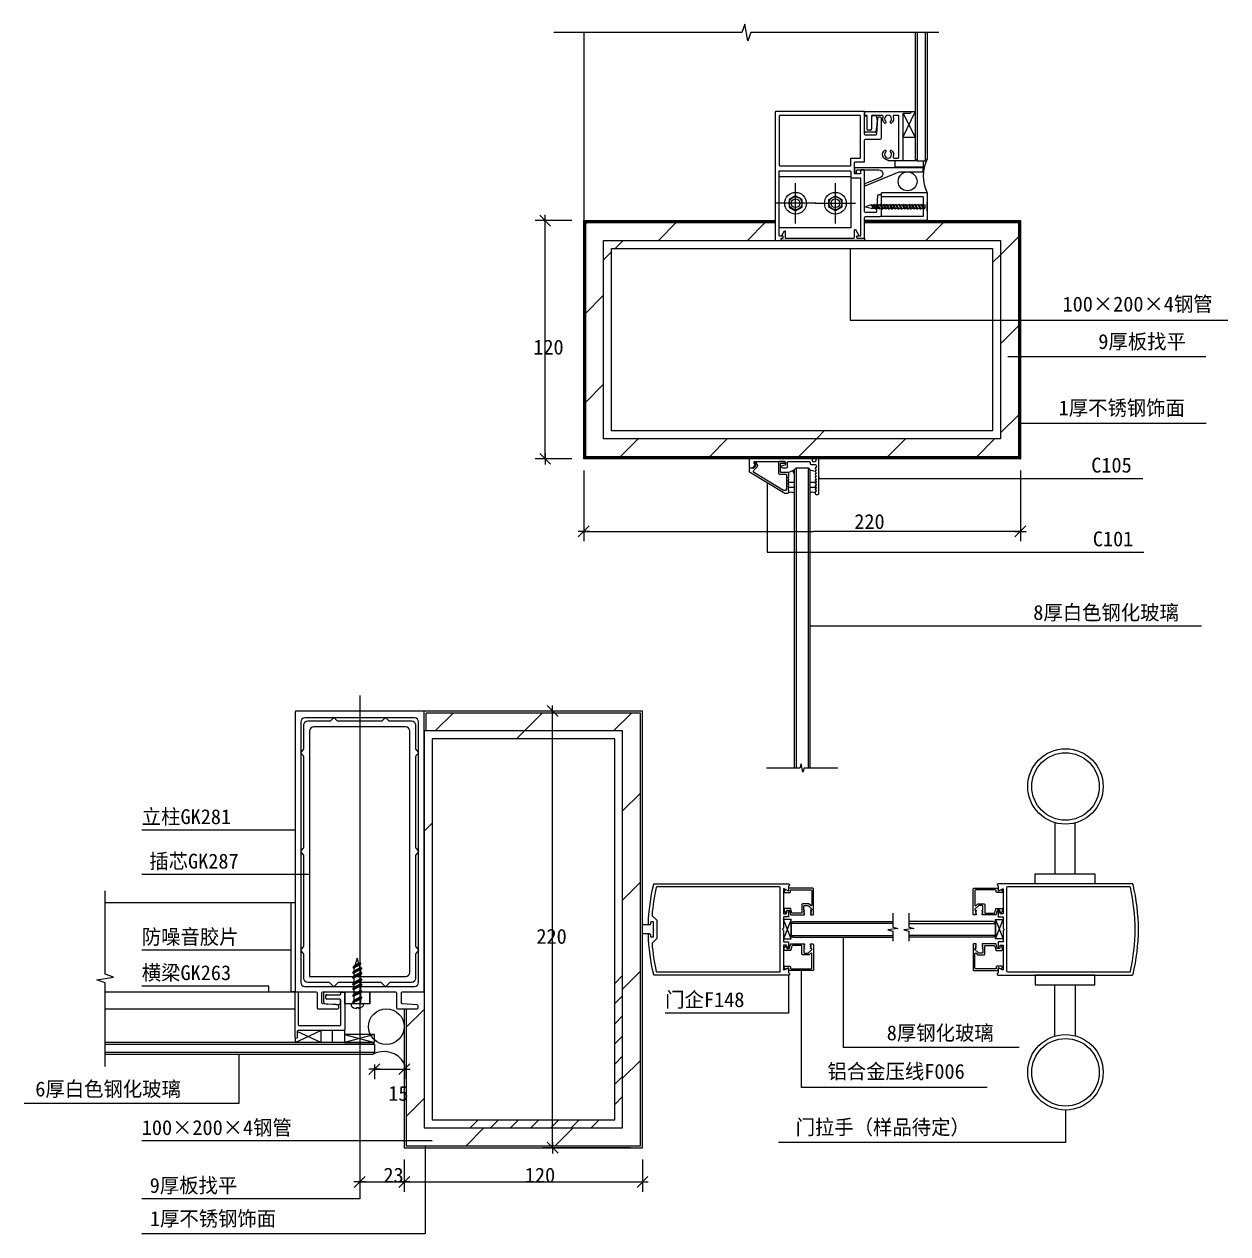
# Model space of a CAD drawing. Header units: metres. Extents: x 112748 to 113354, y 39162 to 40077.
# Drawn here: x 112748 to 113354, y 39468 to 40077 of the extents above; entities that cross this region are included whole.
import ezdxf

# ---------------------------------------------------------------- set-up
doc = ezdxf.new("R2010")
doc.units = ezdxf.units.M
for name, color, linetype in [('1', 1, 'Continuous'), ('5', 3, 'Continuous'), ('AXIS', 3, 'Continuous'), ('DOTE', 1, 'Continuous'), ('LAYER4', 6, 'Continuous'), ('PUB_DIM', 3, 'Continuous')]:
    doc.layers.add(name, color=color, linetype=linetype)
pattern_1 = [(45, (0, 0), (-22.45064, 22.45064), [])]

# ---------------------------------------------------------------- blocks, each defined once
blk = doc.blocks.new('SJJ')
at = {"layer": 'AXIS'}
for p, q in [((-8.2, 0.67), (-8.2, 5.54)), ((-7.7, 6.04), (-0.4, 6.04)), ((-7.2, 2.94), (-7.2, 4.14)), ((-6.7, 4.64), (-0.4, 4.64)), ((-0.4, 2.44), (-6.7, 2.44)), ((0.1, 5.54), (0.1, 5.14)), ((0.1, 0.3), (0.1, 1.94)), ((-2.05, -0.35), (-6.24, -0.07))]:
    blk.add_line(p, q, dxfattribs=at)
for centre, radius, start, end in [((-7.7, 5.54), 0.5, 90, 180), ((-7.7, 0.67), 0.5, 180, 254.02), ((-5.95, 6.79), 6.87, 254.02, 267.55), ((-6.7, 4.14), 0.5, 90, 180), ((-6.7, 2.94), 0.5, 180, 270), ((-0.4, 5.54), 0.5, 0, 90), ((-0.4, 5.14), 0.5, 270, 0), ((-0.4, 5.14), 0.5, 270, 0), ((-0.4, 1.94), 0.5, 360, 90), ((-0.4, 1.94), 0.5, 0, 90), ((-0.4, 1.94), 0.5, 0, 90), ((-0.4, 0.3), 0.5, 286.49, 0), ((-1.6, 4.36), 4.73, 264.63, 286.49)]:
    blk.add_arc(centre, radius, start, end, dxfattribs=at)
blk = doc.blocks.new('_ArchTick')
blk.add_line((-0.52, 0), (0.52, 0))
at = {"color": 0, "linetype": 'ByBlock'}
blk.add_lwpolyline([(-0.5, -0.5), (0.5, 0.5)], dxfattribs=at)

msp = doc.modelspace()

# ---------------------------------------------------------------- hatches: boundary and pattern name
at = {"layer": 'PUB_DIM'}
h = msp.add_hatch(dxfattribs=at)
h.set_pattern_fill('NET', scale=20)
h.paths.add_polyline_path([(113196.68, 40019.99), (113196.68, 40019.99), (113190.53, 40019.99), (113190.53, 40019.99), (113190.53, 40008.49, -0.41), (113190.03, 40007.99), (113196.68, 40007.99)])
h = msp.add_hatch(dxfattribs=at)
h.set_pattern_fill('NET3', scale=15)
h.paths.add_polyline_path([(113200.68, 40007.99), (113190.12, 40007.99, -0.02), (113190.08, 40007.99), (113186.68, 40007.99), (113186.68, 40004.49), (113190.18, 40004.49), (113190.18, 40004.49), (113196.68, 40004.49), (113196.68, 40004.49), (113200.48, 40004.49, -0.41), (113200.68, 40004.29)])
h = msp.add_hatch(dxfattribs=at)
h.set_pattern_fill('DASH', scale=10)
h.paths.add_polyline_path([(113202.68, 40007.99), (113200.68, 40007.99), (113200.68, 40004.29), (113200.68, 40002.69, -0.41), (113200.48, 40002.49), (113192.86, 40002.49, -0.41), (113197.6, 39997.74, -0.41), (113192.86, 39992.99), (113196.68, 39992.99), (113202.68, 39992.99, -0.26)])
h = msp.add_hatch(dxfattribs=at)
h.set_pattern_fill('HEX', scale=8)
h.paths.add_polyline_path([(113197.6, 39997.74, 1), (113188.11, 39997.74, 1)])
h = msp.add_hatch(dxfattribs=at)
h.set_pattern_fill('SOLID')
h.paths.add_polyline_path([(113249.68, 39909.58), (113248.68, 39909.58), (113248.68, 39858.99), (113030.68, 39858.99), (113030.68, 39976.99), (113126.18, 39976.99), (113126.18, 39977.99), (113029.68, 39977.99), (113029.68, 39857.99), (113249.68, 39857.99)])
h.paths.add_polyline_path([(113249.68, 39977.99), (113171.18, 39977.99), (113171.18, 39976.99), (113248.68, 39976.99), (113248.68, 39927.83), (113249.68, 39927.83)])
h.paths.add_polyline_path([(113249.68, 39927.83), (113248.68, 39927.83), (113248.68, 39909.58), (113249.68, 39909.58)])
h = msp.add_hatch(dxfattribs=at)
h.set_pattern_fill('木材', scale=10)
h.set_pattern_definition(pattern_1)
h.paths.add_polyline_path([(113248.68, 39976.99), (113171.18, 39976.99), (113171.18, 39969.39), (113171.18, 39968.99), (113171.18, 39968.99), (113171.18, 39967.99), (113239.68, 39967.99), (113239.68, 39867.99), (113039.68, 39867.99), (113039.68, 39967.99), (113126.18, 39967.99), (113126.18, 39976.99), (113030.68, 39976.99), (113030.68, 39858.99), (113248.68, 39858.99)])
h = msp.add_hatch(dxfattribs=at)
h.set_pattern_fill('STEEL', scale=40)
h.paths.add_polyline_path([(113039.68, 39967.99), (113039.68, 39867.99), (113239.68, 39867.99), (113239.68, 39967.99)])
h.paths.add_polyline_path([(113235.68, 39963.99), (113235.68, 39871.99), (113043.68, 39871.99), (113043.68, 39963.99)])
h = msp.add_hatch(dxfattribs=at)
h.set_pattern_fill('NET3', scale=5)
h.paths.add_polyline_path([(113146.16, 39848.99), (113146.58, 39848.99, 0.56), (113146.76, 39849.28), (113146.16, 39850.49), (113146.58, 39850.49, 0.56), (113146.76, 39850.78), (113146.31, 39851.7), (113143.68, 39852.4), (113143.68, 39843.68), (113146.57, 39843.68), (113146.16, 39844.49), (113146.58, 39844.49, 0.56), (113146.76, 39844.78), (113146.16, 39845.99), (113146.58, 39845.99, 0.56), (113146.76, 39846.28), (113146.16, 39847.49), (113146.58, 39847.49, 0.56), (113146.76, 39847.78)])
h.paths.add_polyline_path([(113135.68, 39852.4), (113132.68, 39851.09, -0.41), (113133.08, 39850.69), (113133.08, 39849.36), (113132.7, 39848.37, 0.53), (113132.88, 39848.09, -0.53), (113133.07, 39847.82), (113132.7, 39846.87, 0.53), (113132.88, 39846.59, -0.53), (113133.07, 39846.32), (113132.7, 39845.37, 0.53), (113132.88, 39845.09, -0.53), (113133.07, 39844.82), (113132.7, 39843.87, 0.25), (113132.72, 39843.68), (113135.68, 39843.68)])
h = msp.add_hatch(dxfattribs=at)
h.set_pattern_fill('DASH', scale=2)
h.paths.add_polyline_path([(113133.08, 39840.83, -0.31), (113135.68, 39840.58), (113135.68, 39843.68), (113133.05, 39843.68, -0.25), (113132.88, 39843.59, -0.53), (113133.07, 39843.32), (113132.7, 39842.37, 0.53), (113132.88, 39842.09, -0.41), (113133.08, 39841.89)])
h = msp.add_hatch(dxfattribs=at)
h.set_pattern_fill('DASH', scale=2)
h.paths.add_polyline_path([(113146.31, 39842.7, -0.56), (113146.48, 39842.99), (113146.58, 39842.99, 0.56), (113146.76, 39843.28), (113146.57, 39843.68), (113143.68, 39843.68), (113143.68, 39840.69, -0.3), (113146.28, 39840.74), (113146.28, 39841.29, -0.41), (113146.48, 39841.49), (113146.58, 39841.49, 0.56), (113146.76, 39841.78)])
h = msp.add_hatch(dxfattribs=at)
h.set_pattern_fill('木材', scale=10)
h.set_pattern_definition(pattern_1)
h.paths.add_polyline_path([(113058.26, 39729.89), (112950.26, 39729.89), (112950.26, 39720.89), (113049.26, 39720.89), (113049.26, 39520.89), (112949.26, 39520.89), (112949.26, 39589.39), (112938.26, 39589.39, 0.41), (112937.76, 39588.89), (112937.76, 39583.94, 0.39), (112938.23, 39583.45), (112946.26, 39582.91), (112946.26, 39580.89), (112940.26, 39580.89), (112940.26, 39511.89), (113058.26, 39511.89)])
h = msp.add_hatch(dxfattribs=at)
h.set_pattern_fill('STEEL', scale=40)
h.paths.add_polyline_path([(113049.26, 39720.89), (112949.26, 39720.89), (112949.26, 39520.89), (113049.26, 39520.89)])
h.paths.add_polyline_path([(113045.26, 39524.89), (112953.26, 39524.89), (112953.26, 39716.89), (113045.26, 39716.89)])
h = msp.add_hatch(dxfattribs=at)
h.set_pattern_fill('HONEY', scale=20)
h.paths.add_polyline_path([(112939.2, 39571.89, 1), (112921.2, 39571.89, 0.12), (112922.14, 39567.89), (112924.2, 39567.89), (112924.2, 39565.18, 0.65)])
h = msp.add_hatch(dxfattribs=at)
h.set_pattern_fill('NET', scale=20)
h.paths.add_polyline_path([(112909.26, 39570.39, -0.41), (112908.76, 39569.89), (112897.26, 39569.89), (112897.26, 39563.89), (112909.26, 39563.89)])
h = msp.add_hatch(dxfattribs=at)
h.set_pattern_fill('DASH', scale=15)
h.paths.add_polyline_path([(112939.2, 39571.89, -0.65), (112924.2, 39565.18), (112924.2, 39563.89), (112923.2, 39563.89), (112924.2, 39562.89), (112924.2, 39558.89), (112923.2, 39557.89, -0.4), (112939.2, 39553.53)])

# ---------------------------------------------------------------- linework, layer by layer
at = {"layer": '5'}
msp.add_line((112916.76, 39738.64), (112916.76, 39485.15), dxfattribs=at)
at = {"layer": 'DOTE'}
for p, q in [((113029.68, 40072.71), (113029.68, 39977.99)), ((113196.68, 40072.71), (113196.68, 40008.99)), ((113202.68, 40072.71), (113202.68, 40008.99)), ((113197.68, 40007.99), (113196.68, 40008.99)), ((113197.68, 40007.99), (113201.68, 40007.99)), ((113201.68, 40007.99), (113202.68, 40008.99)), ((113164.18, 39999.99), (113128.18, 39999.99)), ((113164.18, 39999.69), (113164.18, 39974.24)), ((113164.18, 39974.24), (113128.18, 39974.24)), ((113135.68, 39852.4), (113136.68, 39853.4)), ((113136.68, 39853.4), (113135.68, 39852.4)), ((113135.68, 39852.4), (113135.68, 39702.17)), ((113136.68, 39853.4), (113142.68, 39853.4)), ((113136.68, 39853.4), (113142.31, 39853.4)), ((113142.68, 39853.4), (113143.68, 39852.4)), ((113142.68, 39853.4), (113143.68, 39852.4)), ((113143.68, 39852.4), (113143.68, 39702.17)), ((112788.51, 39634.39), (112884.26, 39634.39)), ((113135.26, 39624.89), (113134.26, 39623.89)), ((113134.26, 39623.89), (113134.26, 39617.89)), ((113135.26, 39624.89), (113185.45, 39624.89)), ((113236.09, 39624.89), (113193.49, 39624.89)), ((113237.09, 39623.89), (113236.09, 39624.89)), ((113237.09, 39623.89), (113237.09, 39617.89)), ((113134.26, 39617.89), (113135.26, 39616.89)), ((113135.26, 39616.89), (113185.45, 39616.89)), ((113236.09, 39616.89), (113193.49, 39616.89)), ((113237.09, 39617.89), (113236.09, 39616.89)), ((112788.51, 39589.39), (112884.26, 39589.39)), ((112921.9, 39583.39), (112921.9, 39589.39)), ((112788.51, 39580.89), (112884.26, 39580.89)), ((112923.2, 39563.89), (112788.51, 39563.89)), ((112924.2, 39562.89), (112923.2, 39563.89)), ((112924.2, 39562.89), (112924.2, 39558.89)), ((112923.2, 39557.89), (112788.51, 39557.89)), ((112924.2, 39558.89), (112923.2, 39557.89))]:
    msp.add_line(p, q, dxfattribs=at)
for points in [[(113171.68, 39981.99, -0.41), (113171.18, 39982.49), (113171.18, 40003.29, 0.41), (113170.98, 40003.49), (113169.38, 40003.49, 0.41), (113169.18, 40003.29), (113169.18, 40001.69, -0.41), (113168.98, 40001.49), (113166.38, 40001.49, -0.41), (113166.18, 40001.69), (113166.18, 40007.29, -0.41), (113166.38, 40007.49), (113170.98, 40007.49, 0.41), (113171.18, 40007.69), (113171.18, 40018.49, -0.41), (113171.68, 40018.99), (113179.18, 40018.99, 0.41), (113179.68, 40019.49), (113179.68, 40029.49, 0.41), (113179.18, 40029.99), (113178.13, 40029.99, 0.39), (113177.63, 40029.53), (113177.13, 40021.46, -0.39), (113176.63, 40020.99), (113171.68, 40020.99, -0.41), (113171.18, 40021.49), (113171.18, 40032.79, 0.41), (113170.98, 40032.99), (113126.68, 40032.99, 0.41), (113126.18, 40032.49), (113126.18, 39968.19, 0.41), (113126.38, 39967.99), (113128.98, 39967.99, 0.41), (113129.18, 39968.19), (113129.18, 39968.99, -0.41), (113129.38, 39969.19), (113129.98, 39969.19, 0.41), (113130.18, 39969.39), (113130.18, 39969.99, 0.41), (113129.98, 39970.19), (113128.38, 39970.19, -0.41), (113128.18, 39970.39), (113128.18, 40002.99), (113163.98, 40002.99, -0.41), (113164.18, 40002.79), (113164.18, 39999.69, 0.41), (113164.38, 39999.49), (113168.98, 39999.49, -0.41), (113169.18, 39999.29), (113169.18, 39970.39, -0.41), (113168.98, 39970.19), (113167.38, 39970.19, 0.41), (113167.18, 39969.99), (113167.18, 39969.39, 0.41), (113167.38, 39969.19), (113170.98, 39969.19, 0.41), (113171.18, 39969.39), (113171.18, 39979.49, -0.41), (113171.68, 39979.99), (113179.18, 39979.99, 0.41), (113179.68, 39980.49), (113179.68, 39990.49, 0.41), (113179.18, 39990.99), (113178.13, 39990.99, 0.39), (113177.63, 39990.53), (113177.13, 39982.46, -0.43), (113176.56, 39981.99), (113171.68, 39981.99)], [(112900.26, 39587.99), (112906.76, 39587.99, 0.41), (112907.26, 39588.49), (112907.26, 39589.09, -0.41), (112907.46, 39589.29), (112909.06, 39589.29, -0.41), (112909.26, 39589.09), (112909.26, 39570.39, -0.41), (112908.76, 39569.89), (112885.76, 39569.89, 0.41), (112885.26, 39569.39), (112885.26, 39566.39, -1), (112884.26, 39566.39), (112884.26, 39570.39), (112884.26, 39589.19, -0.41), (112884.46, 39589.39), (112885.56, 39589.39, -0.41), (112885.76, 39589.19), (112885.76, 39572.89, 0.41), (112886.26, 39572.39), (112906.76, 39572.39, 0.41), (112907.26, 39572.89), (112907.26, 39585.29, 0.41), (112906.76, 39585.79), (112900.26, 39585.79, -0.41), (112899.76, 39586.29), (112899.76, 39587.49, -0.41), (112900.26, 39587.99), (112905.76, 39587.99)]]:
    msp.add_lwpolyline(points, format="xyb", dxfattribs=at)
for points in [[(113168.68, 40030.99), (113128.68, 40030.99, 0.41), (113128.18, 40030.49), (113128.18, 40005.99, 0.41), (113128.68, 40005.49), (113163.98, 40005.49, 0.41), (113164.18, 40005.69), (113164.18, 40009.29, -0.41), (113164.38, 40009.49), (113168.98, 40009.49, 0.41), (113169.18, 40009.69), (113169.18, 40030.49, 0.41)], [(113181.77, 40012.44, 2.32), (113184.32, 40012.44, -0.44), (113184.4, 40013.48, -0.33), (113184.64, 40013.48, -0.35), (113185.58, 40010.18, 0.54), (113186.05, 40009.49), (113188.03, 40009.49, 0.41), (113188.53, 40009.99), (113188.53, 40030.49, 0.41), (113188.03, 40030.99), (113186.05, 40030.99, 0.54), (113185.58, 40030.3, -0.35), (113184.64, 40027, -0.33), (113184.4, 40027, -0.44), (113184.32, 40028.04, 2.32), (113181.77, 40028.04, -0.44), (113181.69, 40027, -0.33), (113181.45, 40027, -0.35), (113180.51, 40030.3, 0.54), (113180.05, 40030.99), (113175.23, 40030.99, 0.41), (113174.73, 40030.49), (113174.73, 40023.99, -0.41), (113174.23, 40023.49), (113173.03, 40023.49, -0.41), (113172.53, 40023.99), (113172.53, 40030.49, 0.41), (113172.03, 40030.99), (113171.43, 40030.99, -0.41), (113171.23, 40031.19), (113171.23, 40032.79, -0.41), (113171.43, 40032.99), (113194.03, 40032.99, -1), (113194.03, 40031.99), (113191.03, 40031.99, 0.41), (113190.53, 40031.49), (113190.53, 40008.49, -0.41), (113190.03, 40007.99), (113183.05, 40007.99), (113183.05, 40008.49, -0.73), (113181.45, 40013.48, -0.33), (113181.69, 40013.48, -0.44)], [(113178.37, 40003.49, -0.82), (113179.13, 39999.64), (113171.31, 39996.42, 0.3), (113171.18, 39996.24), (113171.18, 39995.59, 0.53), (113171.46, 39995.4), (113188.65, 40002.47, -0.1), (113188.72, 40002.49), (113200.48, 40002.49, 0.41), (113200.68, 40002.69), (113200.68, 40004.29, 0.41), (113200.48, 40004.49), (113166.38, 40004.49, 0.41), (113166.18, 40004.29), (113166.18, 40002.19, 0.41), (113166.38, 40001.99), (113166.98, 40001.99, 0.41), (113167.18, 40002.19), (113167.18, 40003.29, -0.41), (113167.38, 40003.49)], [(113129.68, 39970.19, -0.58), (113129.51, 39970.49), (113130.81, 39972.74, -0.77), (113131.18, 39972.64), (113131.18, 39969.39, 0.41), (113131.38, 39969.19), (113165.78, 39969.19, 0.41), (113166.18, 39969.59), (113166.18, 39973.31, -0.77), (113166.56, 39973.41), (113168.24, 39970.49, -0.58), (113168.07, 39970.19), (113167.38, 39970.19, 0.41), (113167.18, 39969.99), (113167.18, 39969.39, 0.41), (113167.38, 39969.19), (113170.98, 39969.19, -0.41), (113171.18, 39968.99), (113171.18, 39968.19, -0.41), (113170.98, 39967.99), (113129.38, 39967.99, -0.41), (113129.18, 39968.19), (113129.18, 39968.99, -0.41), (113129.38, 39969.19), (113129.98, 39969.19, 0.41), (113130.18, 39969.39), (113130.18, 39969.99, 0.41), (113129.98, 39970.19)], [(113146.58, 39851.99), (113146.48, 39851.99, 0.56), (113146.31, 39851.7), (113146.76, 39850.78, -0.56), (113146.58, 39850.49), (113146.48, 39850.49, 0.56), (113146.31, 39850.2), (113146.76, 39849.28, -0.56), (113146.58, 39848.99), (113146.48, 39848.99, 0.56), (113146.31, 39848.7), (113146.76, 39847.78, -0.56), (113146.58, 39847.49), (113146.48, 39847.49, 0.56), (113146.31, 39847.2), (113146.76, 39846.28, -0.56), (113146.58, 39845.99), (113146.48, 39845.99, 0.56), (113146.31, 39845.7), (113146.76, 39844.78, -0.56), (113146.58, 39844.49), (113146.48, 39844.49, 0.56), (113146.31, 39844.2), (113146.76, 39843.28, -0.56), (113146.58, 39842.99), (113146.48, 39842.99, 0.56), (113146.31, 39842.7), (113146.76, 39841.78, -0.56), (113146.58, 39841.49), (113146.48, 39841.49, 0.41), (113146.28, 39841.29), (113146.28, 39840.49, 0.41), (113146.78, 39839.99), (113147.68, 39839.99, 0.41), (113148.08, 39840.39), (113148.08, 39857.59, 0.41), (113147.68, 39857.99), (113146.98, 39857.99, 0.41), (113146.58, 39857.59), (113146.58, 39856.89, -0.41), (113146.18, 39856.49), (113145.38, 39856.49, -0.41), (113144.98, 39856.89), (113144.98, 39857.59, 0.41), (113144.58, 39857.99), (113113.48, 39857.99, 0.41), (113113.08, 39857.59), (113113.08, 39853.79, 0.41), (113113.48, 39853.39), (113114.55, 39853.39, 0.2), (113114.83, 39853.51), (113115.77, 39854.45, 0.34), (113115.9, 39855.41), (113115.56, 39855.99, -0.58), (113115.91, 39856.59), (113130.88, 39856.59, -0.41), (113131.28, 39856.19), (113131.28, 39855.1, -0.34), (113130.98, 39854.72), (113129.66, 39854.38, 0.88), (113129.78, 39853.39), (113131.88, 39853.39, 0.41), (113132.28, 39853.79), (113132.28, 39856.19, -0.41), (113132.68, 39856.59), (113143.38, 39856.59, -0.41), (113143.78, 39856.19), (113143.78, 39855.49, 0.41), (113144.18, 39855.09), (113146.28, 39855.09, -0.41), (113146.78, 39854.59), (113146.78, 39853.69, -0.41), (113146.58, 39853.49), (113146.48, 39853.49, 0.56), (113146.31, 39853.2), (113146.76, 39852.28, -0.56)], [(113113.08, 39851.51, 0.26), (113113.18, 39851.33), (113131.04, 39840.62, 0.14), (113131.14, 39840.59), (113132.58, 39840.59, 0.41), (113133.08, 39841.09), (113133.08, 39841.89, 0.41), (113132.88, 39842.09, -0.53), (113132.7, 39842.37), (113133.07, 39843.32, 0.53), (113132.88, 39843.59, -0.53), (113132.7, 39843.87), (113133.07, 39844.82, 0.53), (113132.88, 39845.09, -0.53), (113132.7, 39845.37), (113133.07, 39846.32, 0.53), (113132.88, 39846.59, -0.53), (113132.7, 39846.87), (113133.07, 39847.82, 0.53), (113132.88, 39848.09, -0.53), (113132.7, 39848.37), (113133.07, 39849.32, 0.09), (113133.08, 39849.39), (113133.08, 39850.69, 0.41), (113132.68, 39851.09), (113129.18, 39851.09, -0.41), (113128.78, 39851.49), (113128.78, 39855.29, -0.41), (113129.18, 39855.69), (113130.88, 39855.69, 0.41), (113131.28, 39856.09), (113131.28, 39856.19, 0.41), (113130.88, 39856.59), (113128.28, 39856.59, 0.41), (113127.88, 39856.19), (113127.88, 39850.59, 0.41), (113128.28, 39850.19), (113131.48, 39850.19, -0.41), (113131.88, 39849.79), (113131.88, 39842.93, -0.58), (113130.37, 39842.07), (113115.77, 39850.83, -0.49), (113115.58, 39852.4), (113117.29, 39854.11, 0.34), (113117.36, 39854.59), (113116.55, 39855.99, 0.27), (113116.2, 39856.19), (113116.09, 39856.19, 0.58), (113115.74, 39855.59), (113116.23, 39854.74, -0.34), (113116.17, 39854.26), (113115.18, 39853.27, -0.24), (113114.83, 39853.16), (113113.55, 39853.39, 0.47), (113113.08, 39852.99)], [(112905.8, 39582.94), (112898.23, 39583.45, -0.39), (112897.76, 39583.94), (112897.76, 39588.89, -0.41), (112898.26, 39589.39), (112934.76, 39589.39, -0.41), (112935.26, 39588.89), (112935.26, 39581.39, 0.41), (112935.76, 39580.89), (112945.76, 39580.89, 0.41), (112946.26, 39581.39), (112946.26, 39582.44, 0.39), (112945.8, 39582.94), (112938.23, 39583.45, -0.39), (112937.76, 39583.94), (112937.76, 39588.89, -0.41), (112938.26, 39589.39), (112949.06, 39589.39, 0.41), (112949.26, 39589.59), (112949.26, 39730.39, 0.41), (112948.76, 39730.89), (112884.76, 39730.89, 0.41), (112884.26, 39730.39), (112884.26, 39589.59, 0.41), (112884.46, 39589.39), (112894.76, 39589.39, -0.41), (112895.26, 39588.89), (112895.26, 39581.39, 0.41), (112895.76, 39580.89), (112905.76, 39580.89, 0.41), (112906.26, 39581.39), (112906.26, 39582.44, 0.39)], [(112887.06, 39725.39), (112887.06, 39594.19, 0.41), (112889.06, 39592.19), (112944.46, 39592.19, 0.41), (112946.46, 39594.19), (112946.46, 39725.39, 0.41), (112944.46, 39727.39), (112889.06, 39727.39, 0.41)], [(112931.41, 39726.04, 0.2), (112931.76, 39725.89), (112942.96, 39725.89, -0.41), (112944.96, 39723.89), (112944.96, 39711.89, 0.2), (112945.11, 39711.54), (112946.32, 39710.24, -0.41), (112946.32, 39709.54), (112945.11, 39708.24, 0.2), (112944.96, 39707.89), (112944.96, 39662.14, 0.2), (112945.11, 39661.79), (112946.32, 39660.49, -0.41), (112946.32, 39659.79), (112945.11, 39658.49, 0.2), (112944.96, 39658.14), (112944.96, 39612.39, 0.2), (112945.11, 39612.04), (112946.32, 39610.74, -0.41), (112946.32, 39610.04), (112945.11, 39608.74, 0.2), (112944.96, 39608.39), (112944.96, 39596.19, -0.41), (112942.96, 39594.19), (112932.18, 39594.19, 0.2), (112931.82, 39594.04), (112930.12, 39592.34, -0.41), (112929.41, 39592.34), (112927.7, 39594.04, 0.2), (112927.35, 39594.19), (112906.18, 39594.19, 0.2), (112905.82, 39594.04), (112904.12, 39592.34, -0.41), (112903.41, 39592.34), (112901.7, 39594.04, 0.2), (112901.35, 39594.19), (112890.56, 39594.19, -0.41), (112888.56, 39596.19), (112888.56, 39608.39, 0.2), (112888.42, 39608.74), (112887.21, 39610.04, -0.41), (112887.21, 39610.74), (112888.42, 39612.04, 0.2), (112888.56, 39612.39), (112888.56, 39658.14, 0.2), (112888.42, 39658.49), (112887.21, 39659.79, -0.41), (112887.21, 39660.49), (112888.42, 39661.79, 0.2), (112888.56, 39662.14), (112888.56, 39707.89, 0.2), (112888.42, 39708.24), (112887.21, 39709.54, -0.41), (112887.21, 39710.24), (112888.42, 39711.54, 0.2), (112888.56, 39711.89), (112888.56, 39723.89, -0.41), (112890.56, 39725.89), (112901.76, 39725.89, 0.2), (112902.12, 39726.04), (112903.41, 39727.24, -0.41), (112904.12, 39727.24), (112905.41, 39726.04, 0.2), (112905.76, 39725.89), (112927.76, 39725.89, 0.2), (112928.12, 39726.04), (112929.41, 39727.24, -0.41), (112930.12, 39727.24)], [(112893.56, 39722.89, 0.41), (112891.56, 39720.89), (112891.56, 39597.19), (112939.96, 39597.19, 0.41), (112941.96, 39599.19), (112941.96, 39720.89, 0.41), (112939.96, 39722.89)], [(113064.59, 39624.69), (113063.59, 39624.69, 0.4), (113063.29, 39624.4), (113063.26, 39623.48, -0.41), (113062.96, 39623.19), (113062.56, 39623.19, -0.42), (113062.26, 39623.5, -0.05), (113064.92, 39643.66, -0.35), (113065.22, 39643.89), (113132.93, 39643.89, -0.41), (113133.43, 39643.39), (113133.43, 39643.39, -0.31), (113133.11, 39642.92, 0.31), (113132.91, 39642.64), (113132.91, 39640.41, -0.58), (113132.61, 39640.24), (113130.71, 39641.33, 0.58), (113130.26, 39641.07), (113130.26, 39629.06, 0.41), (113130.56, 39628.76), (113131.61, 39628.76, 0.41), (113131.91, 39629.06), (113131.91, 39630.11, -0.41), (113132.21, 39630.41), (113132.61, 39630.41, -0.41), (113132.91, 39630.11), (113132.91, 39627.45, -0.41), (113132.61, 39627.15), (113130.56, 39627.15, 0.41), (113130.26, 39626.85), (113130.26, 39621.46), (113129.98, 39621.17, 0.41), (113129.98, 39620.61), (113130.26, 39620.32), (113130.26, 39614.93, 0.41), (113130.56, 39614.63), (113132.61, 39614.63, -0.41), (113132.91, 39614.33), (113132.91, 39611.67, -0.41), (113132.61, 39611.37), (113132.21, 39611.37, -0.41), (113131.91, 39611.67), (113131.91, 39612.72, 0.41), (113131.61, 39613.02), (113130.56, 39613.02, 0.41), (113130.26, 39612.72), (113130.26, 39600.71, 0.58), (113130.71, 39600.45), (113132.61, 39601.54, -0.58), (113132.91, 39601.37), (113132.91, 39599.14, 0.31), (113133.11, 39598.86, -0.31), (113133.43, 39598.39), (113133.43, 39598.39, -0.41), (113132.93, 39597.89), (113065.22, 39597.89, -0.35), (113064.92, 39598.12, -0.05), (113062.26, 39618.28, -0.42), (113062.56, 39618.59), (113062.96, 39618.59, -0.41), (113063.26, 39618.3), (113063.29, 39617.38, 0.4), (113063.59, 39617.09), (113064.59, 39617.09, 0.43), (113064.89, 39617.4, -0.02), (113064.89, 39624.38, 0.43)], [(113066.44, 39625.48, -0.21), (113066.53, 39625.26, 0.02), (113066.53, 39616.52, -0.21), (113066.44, 39616.3), (113064.18, 39614.03, 0.22), (113064.09, 39613.8, 0.04), (113066.19, 39599.72, 0.35), (113066.49, 39599.49), (113128.36, 39599.49, 0.41), (113128.66, 39599.79), (113128.66, 39641.99, 0.41), (113128.36, 39642.29), (113066.49, 39642.29, 0.35), (113066.19, 39642.06, 0.04), (113064.09, 39627.98, 0.22), (113064.18, 39627.75)], [(113133.83, 39640.45, -0.41), (113134.13, 39640.75), (113144.23, 39640.75, -0.41), (113144.53, 39640.45), (113144.53, 39633.07, -0.67), (113144.02, 39632.86), (113143.22, 39633.66, 0.2), (113143.01, 39633.75), (113139.93, 39633.75, 0.41), (113139.63, 39633.45), (113139.63, 39629.35, -0.41), (113139.33, 39629.05), (113134.9, 39629.05, -0.34), (113134.61, 39629.27), (113134.08, 39631.23, 0.34), (113133.79, 39631.45), (113130.93, 39631.45, 0.42), (113130.63, 39631.15, 0.18), (113131.41, 39629.15, 0.69), (113131.93, 39629.35), (113131.93, 39630.25, -0.41), (113132.23, 39630.55), (113133.33, 39630.55), (113133.92, 39628.37, 0.34), (113134.21, 39628.15), (113140.63, 39628.15, 0.41), (113140.93, 39628.45), (113140.93, 39628.8, 0.41), (113140.78, 39628.95), (113140.68, 39628.95, -0.68), (113140.58, 39629.21), (113140.88, 39629.49, 0.68), (113140.78, 39629.75), (113140.68, 39629.75, -0.68), (113140.58, 39630.01), (113140.88, 39630.29, 0.68), (113140.78, 39630.55), (113140.68, 39630.55, -0.41), (113140.53, 39630.7), (113140.53, 39632.55, -0.41), (113140.83, 39632.85), (113142.63, 39632.85, -0.2), (113142.85, 39632.76), (113144.55, 39631.06, -0.67), (113144.33, 39630.55), (113144.08, 39630.55, 0.68), (113143.98, 39630.29), (113144.28, 39630.01, -0.68), (113144.18, 39629.75), (113144.08, 39629.75, 0.68), (113143.98, 39629.49), (113144.28, 39629.21, -0.68), (113144.18, 39628.95), (113144.08, 39628.95, 0.41), (113143.93, 39628.8), (113143.93, 39628.45, 0.41), (113144.23, 39628.15), (113145.13, 39628.15, 0.41), (113145.43, 39628.45), (113145.43, 39641.35, 0.41), (113145.13, 39641.65), (113133.23, 39641.65, 0.41), (113132.93, 39641.35), (113132.93, 39640.75, -0.58), (113132.33, 39640.4), (113131.63, 39640.81, 0.37), (113131.25, 39640.74), (113130.72, 39640.1, 0.63), (113131.03, 39639.45), (113133.53, 39639.45, 0.41), (113133.83, 39639.75)], [(113237.52, 39640.45, 0.41), (113237.22, 39640.75), (113227.12, 39640.75, 0.41), (113226.82, 39640.45), (113226.82, 39633.07, 0.67), (113227.34, 39632.86), (113228.14, 39633.66, -0.2), (113228.35, 39633.75), (113231.42, 39633.75, -0.41), (113231.72, 39633.45), (113231.72, 39629.35, 0.41), (113232.02, 39629.05), (113236.46, 39629.05, 0.34), (113236.75, 39629.27), (113237.27, 39631.23, -0.34), (113237.56, 39631.45), (113240.42, 39631.45, -0.42), (113240.72, 39631.15, -0.18), (113239.95, 39629.15, -0.69), (113239.42, 39629.35), (113239.42, 39630.25, 0.41), (113239.12, 39630.55), (113238.02, 39630.55), (113237.44, 39628.37, -0.34), (113237.15, 39628.15), (113230.72, 39628.15, -0.41), (113230.42, 39628.45), (113230.42, 39628.8, -0.41), (113230.57, 39628.95), (113230.67, 39628.95, 0.68), (113230.78, 39629.21), (113230.47, 39629.49, -0.68), (113230.57, 39629.75), (113230.67, 39629.75, 0.68), (113230.78, 39630.01), (113230.47, 39630.29, -0.68), (113230.57, 39630.55), (113230.67, 39630.55, 0.41), (113230.82, 39630.7), (113230.82, 39632.55, 0.41), (113230.52, 39632.85), (113228.72, 39632.85, 0.2), (113228.51, 39632.76), (113226.81, 39631.06, 0.67), (113227.02, 39630.55), (113227.27, 39630.55, -0.68), (113227.38, 39630.29), (113227.07, 39630.01, 0.68), (113227.17, 39629.75), (113227.27, 39629.75, -0.68), (113227.38, 39629.49), (113227.07, 39629.21, 0.68), (113227.17, 39628.95), (113227.27, 39628.95, -0.41), (113227.42, 39628.8), (113227.42, 39628.45, -0.41), (113227.12, 39628.15), (113226.22, 39628.15, -0.41), (113225.92, 39628.45), (113225.92, 39641.35, -0.41), (113226.22, 39641.65), (113238.12, 39641.65, -0.41), (113238.42, 39641.35), (113238.42, 39640.75, 0.58), (113239.02, 39640.4), (113239.73, 39640.81, -0.37), (113240.11, 39640.74), (113240.63, 39640.1, -0.63), (113240.32, 39639.45), (113237.82, 39639.45, -0.41), (113237.52, 39639.75)], [(113238.44, 39640.41, 0.58), (113238.74, 39640.24), (113240.64, 39641.33, -0.58), (113241.09, 39641.07), (113241.09, 39629.06, -0.41), (113240.79, 39628.76), (113239.74, 39628.76, -0.41), (113239.44, 39629.06), (113239.44, 39630.11, 0.41), (113239.14, 39630.41), (113238.74, 39630.41, 0.41), (113238.44, 39630.11), (113238.44, 39627.45, 0.41), (113238.74, 39627.15), (113240.79, 39627.15, -0.41), (113241.09, 39626.85), (113241.09, 39621.46), (113241.38, 39621.17, -0.41), (113241.38, 39620.61), (113241.09, 39620.32), (113241.09, 39614.93, -0.41), (113240.79, 39614.63), (113238.74, 39614.63, 0.41), (113238.44, 39614.33), (113238.44, 39611.67, 0.41), (113238.74, 39611.37), (113239.14, 39611.37, 0.41), (113239.44, 39611.67), (113239.44, 39612.72, -0.41), (113239.74, 39613.02), (113240.79, 39613.02, -0.41), (113241.09, 39612.72), (113241.09, 39600.71, -0.58), (113240.64, 39600.45), (113238.74, 39601.54, 0.58), (113238.44, 39601.37), (113238.44, 39599.14, -0.31), (113238.25, 39598.86, 0.31), (113237.92, 39598.39), (113237.92, 39598.39, 0.41), (113238.42, 39597.89), (113305.98, 39597.89, 0.35), (113306.46, 39598.28, 0.12), (113306.46, 39643.51, 0.35), (113305.98, 39643.89), (113238.42, 39643.89, 0.41), (113237.92, 39643.39), (113237.92, 39643.39, 0.31), (113238.25, 39642.92, -0.31), (113238.44, 39642.64)], [(113304.78, 39599.49, 0.35), (113305.17, 39599.8, 0.11), (113305.17, 39641.98, 0.35), (113304.78, 39642.29), (113243.19, 39642.29, 0.41), (113242.69, 39641.79), (113242.69, 39599.99, 0.41), (113243.19, 39599.49)], [(113133.83, 39601.33, 0.41), (113134.13, 39601.03), (113144.23, 39601.03, 0.41), (113144.53, 39601.33), (113144.53, 39608.71, 0.67), (113144.02, 39608.92), (113143.22, 39608.12, -0.2), (113143.01, 39608.03), (113139.93, 39608.03, -0.41), (113139.63, 39608.33), (113139.63, 39612.43, 0.41), (113139.33, 39612.73), (113134.9, 39612.73, 0.34), (113134.61, 39612.51), (113134.08, 39610.56, -0.34), (113133.79, 39610.33), (113130.93, 39610.33, -0.42), (113130.63, 39610.63, -0.18), (113131.41, 39612.63, -0.69), (113131.93, 39612.43), (113131.93, 39611.53, 0.41), (113132.23, 39611.23), (113133.33, 39611.23), (113133.92, 39613.41, -0.34), (113134.21, 39613.63), (113140.63, 39613.63, -0.41), (113140.93, 39613.33), (113140.93, 39612.98, -0.41), (113140.78, 39612.83), (113140.68, 39612.83, 0.68), (113140.58, 39612.57), (113140.88, 39612.29, -0.68), (113140.78, 39612.03), (113140.68, 39612.03, 0.68), (113140.58, 39611.77), (113140.88, 39611.49, -0.68), (113140.78, 39611.23), (113140.68, 39611.23, 0.41), (113140.53, 39611.08), (113140.53, 39609.23, 0.41), (113140.83, 39608.93), (113142.63, 39608.93, 0.2), (113142.85, 39609.02), (113144.55, 39610.72, 0.67), (113144.33, 39611.23), (113144.08, 39611.23, -0.68), (113143.98, 39611.49), (113144.28, 39611.77, 0.68), (113144.18, 39612.03), (113144.08, 39612.03, -0.68), (113143.98, 39612.29), (113144.28, 39612.57, 0.68), (113144.18, 39612.83), (113144.08, 39612.83, -0.41), (113143.93, 39612.98), (113143.93, 39613.33, -0.41), (113144.23, 39613.63), (113145.13, 39613.63, -0.41), (113145.43, 39613.33), (113145.43, 39600.43, -0.41), (113145.13, 39600.13), (113133.23, 39600.13, -0.41), (113132.93, 39600.43), (113132.93, 39601.03, 0.58), (113132.33, 39601.38), (113131.63, 39600.97, -0.37), (113131.25, 39601.04), (113130.72, 39601.68, -0.63), (113131.03, 39602.33), (113133.53, 39602.33, -0.41), (113133.83, 39602.03)], [(113237.52, 39601.33, -0.41), (113237.22, 39601.03), (113227.12, 39601.03, -0.41), (113226.82, 39601.33), (113226.82, 39608.71, -0.67), (113227.34, 39608.92), (113228.14, 39608.12, 0.2), (113228.35, 39608.03), (113231.42, 39608.03, 0.41), (113231.72, 39608.33), (113231.72, 39612.43, -0.41), (113232.02, 39612.73), (113236.46, 39612.73, -0.34), (113236.75, 39612.51), (113237.27, 39610.56, 0.34), (113237.56, 39610.33), (113240.42, 39610.33, 0.42), (113240.72, 39610.63, 0.18), (113239.95, 39612.63, 0.69), (113239.42, 39612.43), (113239.42, 39611.53, -0.41), (113239.12, 39611.23), (113238.02, 39611.23), (113237.44, 39613.41, 0.34), (113237.15, 39613.63), (113230.72, 39613.63, 0.41), (113230.42, 39613.33), (113230.42, 39612.98, 0.41), (113230.57, 39612.83), (113230.67, 39612.83, -0.68), (113230.78, 39612.57), (113230.47, 39612.29, 0.68), (113230.57, 39612.03), (113230.67, 39612.03, -0.68), (113230.78, 39611.77), (113230.47, 39611.49, 0.68), (113230.57, 39611.23), (113230.67, 39611.23, -0.41), (113230.82, 39611.08), (113230.82, 39609.23, -0.41), (113230.52, 39608.93), (113228.72, 39608.93, -0.2), (113228.51, 39609.02), (113226.81, 39610.72, -0.67), (113227.02, 39611.23), (113227.27, 39611.23, 0.68), (113227.38, 39611.49), (113227.07, 39611.77, -0.68), (113227.17, 39612.03), (113227.27, 39612.03, 0.68), (113227.38, 39612.29), (113227.07, 39612.57, -0.68), (113227.17, 39612.83), (113227.27, 39612.83, 0.41), (113227.42, 39612.98), (113227.42, 39613.33, 0.41), (113227.12, 39613.63), (113226.22, 39613.63, 0.41), (113225.92, 39613.33), (113225.92, 39600.43, 0.41), (113226.22, 39600.13), (113238.12, 39600.13, 0.41), (113238.42, 39600.43), (113238.42, 39601.03, -0.58), (113239.02, 39601.38), (113239.73, 39600.97, 0.37), (113240.11, 39601.04), (113240.63, 39601.68, 0.63), (113240.32, 39602.33), (113237.82, 39602.33, 0.41), (113237.52, 39602.03)]]:
    msp.add_lwpolyline(points, format="xyb", close=True, dxfattribs=at)
for points in [[(113133.14, 39984.79), (113136.44, 39982.89), (113139.73, 39984.79), (113139.73, 39988.59), (113136.44, 39990.49), (113133.14, 39988.59)], [(113159.75, 39984.79), (113156.46, 39982.89), (113153.16, 39984.79), (113153.16, 39988.59), (113156.46, 39990.49), (113159.75, 39988.59)], [(113239.68, 39867.99), (113039.68, 39867.99), (113039.68, 39967.99), (113239.68, 39967.99)], [(113235.68, 39871.99), (113043.68, 39871.99), (113043.68, 39963.99), (113235.68, 39963.99)], [(112949.26, 39720.89), (112949.26, 39520.89), (113049.26, 39520.89), (113049.26, 39720.89)], [(112953.26, 39716.89), (112953.26, 39524.89), (113045.26, 39524.89), (113045.26, 39716.89)], [(112909.26, 39589.39), (112921.9, 39589.39), (112921.9, 39583.39), (112909.26, 39583.39)]]:
    msp.add_lwpolyline(points, close=True, dxfattribs=at)
for points in [[(113249.68, 39857.99), (113029.68, 39857.99), (113029.68, 39977.99), (113126.18, 39977.99)], [(113171.18, 39977.99), (113249.68, 39977.99), (113249.68, 39857.99)], [(112939.26, 39580.89), (112939.26, 39510.89), (113059.26, 39510.89), (113059.26, 39730.89), (112949.26, 39730.89)], [(112907.26, 39573.79), (112907.26, 39574.79)]]:
    msp.add_lwpolyline(points, dxfattribs=at)
for centre, radius in [((113136.44, 39986.69), 5.49), ((113136.44, 39986.69), 3.29), ((113136.44, 39986.69), 2.2), ((113156.46, 39986.69), 5.49), ((113156.46, 39986.69), 3.29), ((113156.46, 39986.69), 2.2), ((113272.42, 39692.89), 19), ((113272.42, 39548.89), 19)]:
    msp.add_circle(centre, radius, dxfattribs=at)
at = {"layer": 'LAYER4'}
for p, q in [((113136.44, 39976.53), (113136.44, 39996.85)), ((113156.46, 39976.53), (113156.46, 39996.85)), ((113146.6, 39986.69), (113126.28, 39986.69)), ((113146.3, 39986.69), (113166.62, 39986.69))]:
    msp.add_line(p, q, dxfattribs=at)
at = {"layer": 'PUB_DIM'}
for p, q in [((113110.86, 40076.91), (113109.37, 40072.71)), ((113112.34, 40068.51), (113110.86, 40076.91)), ((113109.37, 40072.71), (113014.55, 40072.71)), ((113113.87, 40072.71), (113112.34, 40068.51)), ((113208.68, 40072.71), (113113.87, 40072.71)), ((113197.68, 40072.71), (113197.68, 40007.99)), ((113201.68, 40072.71), (113201.68, 40007.99)), ((113196.68, 40032.99), (113190.53, 40019.99)), ((113196.68, 40019.99), (113190.73, 40031.85)), ((113194.08, 40032.99), (113196.68, 40032.99)), ((113190.53, 40019.99), (113196.68, 40019.99)), ((113186.68, 40004.49), (113186.68, 40007.99)), ((113197.68, 40007.99), (113190.03, 40007.99)), ((113200.68, 40007.99), (113200.68, 40004.29)), ((113196.68, 40004.49), (113190.18, 40004.49)), ((113179.68, 39989.99), (113179.68, 39991.99)), ((113202.68, 39991.99), (113179.68, 39991.99)), ((113200.68, 39989.99), (113179.68, 39989.99)), ((113200.68, 39989.99), (113200.68, 39979.99)), ((113202.68, 39991.99), (113202.68, 39977.99)), ((113174.47, 39985.84), (113171.69, 39984.94)), ((113171.69, 39984.94), (113174.47, 39984.15)), ((113174.47, 39985.84), (113201.49, 39985.84)), ((113174.47, 39984.15), (113201.49, 39984.15)), ((113174.85, 39985.37), (113174.86, 39985.86)), ((113174.85, 39985.37), (113175.35, 39984.42)), ((113174.86, 39985.86), (113175.91, 39983.9)), ((113174.86, 39985.86), (113175.32, 39985.52)), ((113175.32, 39985.52), (113176.01, 39984.23)), ((113175.35, 39984.42), (113175.91, 39983.9)), ((113175.86, 39985.82), (113175.96, 39986.16)), ((113175.86, 39985.83), (113176.76, 39984.14)), ((113175.91, 39983.9), (113176.01, 39984.24)), ((113175.96, 39986.16), (113176.42, 39985.82)), ((113175.96, 39986.16), (113177.22, 39983.8)), ((113176.42, 39985.82), (113177.31, 39984.14)), ((113176.76, 39984.14), (113177.22, 39983.8)), ((113177.22, 39983.82), (113177.31, 39984.16)), ((113177.42, 39985.83), (113178.33, 39984.14)), ((113177.43, 39985.84), (113177.52, 39986.18)), ((113177.52, 39986.16), (113177.98, 39985.82)), ((113177.52, 39986.16), (113178.78, 39983.8)), ((113177.98, 39985.82), (113178.88, 39984.14)), ((113178.33, 39984.14), (113178.78, 39983.8)), ((113178.78, 39983.8), (113178.88, 39984.14)), ((113179.01, 39985.83), (113179.92, 39984.14)), ((113179.02, 39985.82), (113179.11, 39986.16)), ((113179.11, 39986.16), (113180.37, 39983.8)), ((113179.11, 39986.16), (113179.57, 39985.82)), ((113179.57, 39985.82), (113180.47, 39984.14)), ((113179.92, 39984.14), (113180.37, 39983.8)), ((113180.37, 39983.82), (113180.47, 39984.16)), ((113180.58, 39985.84), (113180.68, 39986.18)), ((113180.58, 39985.83), (113181.48, 39984.14)), ((113180.68, 39986.16), (113181.94, 39983.8)), ((113180.68, 39986.16), (113181.13, 39985.82)), ((113181.13, 39985.82), (113182.03, 39984.14)), ((113181.48, 39984.14), (113181.94, 39983.8)), ((113181.94, 39983.82), (113182.03, 39984.16)), ((113182.14, 39985.83), (113183.04, 39984.14)), ((113182.15, 39985.84), (113182.24, 39986.18)), ((113182.24, 39986.16), (113183.5, 39983.8)), ((113182.24, 39986.16), (113182.7, 39985.82)), ((113182.7, 39985.82), (113183.59, 39984.14)), ((113183.04, 39984.14), (113183.5, 39983.8)), ((113183.5, 39983.8), (113183.59, 39984.14)), ((113183.73, 39985.83), (113184.63, 39984.14)), ((113183.74, 39985.82), (113183.83, 39986.16)), ((113183.83, 39986.16), (113184.29, 39985.82)), ((113183.83, 39986.16), (113185.09, 39983.8)), ((113184.29, 39985.82), (113185.19, 39984.14)), ((113184.63, 39984.14), (113185.09, 39983.8)), ((113185.09, 39983.82), (113185.19, 39984.16)), ((113185.3, 39985.84), (113185.39, 39986.18)), ((113185.3, 39985.83), (113186.2, 39984.14)), ((113185.39, 39986.16), (113185.85, 39985.82)), ((113185.39, 39986.16), (113186.65, 39983.8)), ((113185.85, 39985.82), (113186.75, 39984.14)), ((113186.2, 39984.14), (113186.65, 39983.8)), ((113186.65, 39983.8), (113186.75, 39984.14)), ((113186.89, 39985.82), (113186.98, 39986.16)), ((113186.89, 39985.83), (113187.79, 39984.14)), ((113186.98, 39986.16), (113188.25, 39983.8)), ((113186.98, 39986.16), (113187.44, 39985.82)), ((113187.44, 39985.82), (113188.34, 39984.14)), ((113187.79, 39984.14), (113188.25, 39983.8)), ((113188.25, 39983.82), (113188.34, 39984.16)), ((113188.54, 39985.83), (113189.45, 39984.14)), ((113188.55, 39985.84), (113188.64, 39986.18)), ((113188.64, 39986.16), (113189.9, 39983.8)), ((113188.64, 39986.16), (113189.1, 39985.82)), ((113189.1, 39985.82), (113190, 39984.14)), ((113189.45, 39984.14), (113189.9, 39983.8)), ((113189.9, 39983.8), (113190, 39984.14)), ((113190.16, 39985.84), (113190.26, 39986.18)), ((113190.16, 39985.83), (113191.06, 39984.14)), ((113190.26, 39986.16), (113190.71, 39985.82)), ((113190.26, 39986.16), (113191.52, 39983.8)), ((113190.71, 39985.82), (113191.61, 39984.14)), ((113191.06, 39984.14), (113191.52, 39983.8)), ((113191.52, 39983.82), (113191.61, 39984.16)), ((113191.72, 39985.84), (113191.82, 39986.18)), ((113191.72, 39985.83), (113192.62, 39984.14)), ((113191.82, 39986.16), (113192.28, 39985.82)), ((113191.82, 39986.16), (113193.08, 39983.8)), ((113192.28, 39985.82), (113193.17, 39984.14)), ((113192.62, 39984.14), (113193.08, 39983.8)), ((113193.08, 39983.8), (113193.17, 39984.14)), ((113193.31, 39985.83), (113194.21, 39984.14)), ((113193.32, 39985.82), (113193.41, 39986.16)), ((113193.41, 39986.16), (113194.67, 39983.8)), ((113193.41, 39986.16), (113193.87, 39985.82)), ((113193.87, 39985.82), (113194.76, 39984.14)), ((113194.21, 39984.14), (113194.67, 39983.8)), ((113194.67, 39983.82), (113194.76, 39984.16)), ((113194.88, 39985.84), (113194.97, 39986.18)), ((113194.88, 39985.83), (113195.78, 39984.14)), ((113194.97, 39986.16), (113196.23, 39983.8)), ((113194.97, 39986.16), (113195.43, 39985.82)), ((113195.43, 39985.82), (113196.33, 39984.14)), ((113195.78, 39984.14), (113196.23, 39983.8)), ((113196.23, 39983.8), (113196.33, 39984.14)), ((113196.47, 39985.82), (113196.56, 39986.16)), ((113196.47, 39985.83), (113197.37, 39984.14)), ((113196.56, 39986.16), (113197.02, 39985.82)), ((113196.56, 39986.16), (113197.82, 39983.8)), ((113197.02, 39985.82), (113197.92, 39984.14)), ((113197.37, 39984.14), (113197.82, 39983.8)), ((113197.82, 39983.82), (113197.92, 39984.16)), ((113198.12, 39985.83), (113199.03, 39984.14)), ((113198.13, 39985.84), (113198.22, 39986.18)), ((113198.22, 39986.16), (113198.68, 39985.82)), ((113198.22, 39986.16), (113199.48, 39983.8)), ((113198.68, 39985.82), (113199.58, 39984.14)), ((113199.03, 39984.14), (113199.48, 39983.8)), ((113199.48, 39983.8), (113199.58, 39984.14)), ((113199.74, 39985.82), (113199.83, 39986.16)), ((113199.74, 39985.83), (113200.64, 39984.14)), ((113199.83, 39986.16), (113200.29, 39985.82)), ((113199.83, 39986.16), (113201.1, 39983.8)), ((113200.29, 39985.82), (113201.19, 39984.14)), ((113200.64, 39984.14), (113201.1, 39983.8)), ((113201.1, 39983.8), (113201.19, 39984.14)), ((113201.49, 39985.84), (113201.49, 39984.15)), ((113202.68, 39982.65), (113202.68, 39987.33)), ((113023.68, 39977.99), (113005.23, 39977.99)), ((113010.23, 39857.96), (113010.23, 39977.99)), ((113202.68, 39977.99), (113171.18, 39977.99)), ((113200.68, 39979.99), (113179.18, 39979.99)), ((113163.87, 39963.99), (113163.87, 39927.83)), ((113163.87, 39927.83), (113354.22, 39927.83)), ((113243.42, 39909.58), (113258.79, 39909.58)), ((113258.79, 39909.58), (113343.18, 39909.58)), ((113249.68, 39875.95), (113255.47, 39875.95)), ((113255.47, 39875.95), (113343.34, 39875.95)), ((113023.68, 39857.96), (113005.23, 39857.96)), ((113029.68, 39851.99), (113029.68, 39816.42)), ((113132.68, 39851.09), (113135.68, 39852.4)), ((113136.68, 39853.4), (113136.68, 39702.17)), ((113142.68, 39853.4), (113142.68, 39702.17)), ((113143.68, 39852.4), (113146.31, 39851.7)), ((113148.08, 39848.99), (113148.08, 39848.02)), ((113148.08, 39848.02), (113311.46, 39848.02)), ((113249.68, 39851.99), (113249.68, 39816.42)), ((113122.11, 39845.98), (113122.11, 39810.88)), ((113132.72, 39843.68), (113135.68, 39843.68)), ((113143.68, 39843.68), (113146.57, 39843.68)), ((113029.68, 39821.42), (113145.42, 39821.42)), ((113249.68, 39821.42), (113145.42, 39821.42)), ((113122.11, 39810.88), (113311.93, 39810.88)), ((113143.68, 39773.79), (113205.71, 39773.79)), ((113205.71, 39773.79), (113340.99, 39773.79)), ((112949.26, 39720.89), (112949.26, 39730.89)), ((112950.26, 39720.89), (112950.26, 39729.89)), ((113053.26, 39730.89), (113008.95, 39730.89)), ((113013.95, 39510.89), (113013.95, 39730.89)), ((113138.56, 39702.17), (113121.68, 39702.17)), ((113139.3, 39704.27), (113138.56, 39702.17)), ((113140.04, 39700.07), (113139.3, 39704.27)), ((113140.81, 39702.17), (113140.04, 39700.07)), ((113157.68, 39702.17), (113140.81, 39702.17)), ((112860.23, 39670.93), (112806.96, 39670.93)), ((112884.26, 39670.93), (112860.23, 39670.93)), ((112864.77, 39648.53), (112806.96, 39648.53)), ((112891.56, 39648.53), (112864.77, 39648.53)), ((112788.51, 39598.39), (112788.51, 39640.39)), ((113062.76, 39623.19), (113059.26, 39623.19)), ((113134.26, 39625.85), (113130.26, 39625.85)), ((113134.26, 39625.85), (113130.26, 39616.08)), ((113134.26, 39616.08), (113130.26, 39625.85)), ((113134.26, 39616.08), (113134.26, 39625.85)), ((113185.45, 39623.89), (113134.26, 39623.89)), ((113193.49, 39623.89), (113237.09, 39623.89)), ((113237.09, 39616.08), (113241.09, 39625.85)), ((113237.09, 39625.85), (113241.09, 39616.08)), ((113237.09, 39625.85), (113241.09, 39625.85)), ((113237.09, 39616.08), (113237.09, 39625.85)), ((113062.76, 39618.59), (113059.26, 39618.59)), ((113130.26, 39616.08), (113134.26, 39616.08)), ((113134.26, 39617.89), (113185.45, 39617.89)), ((113160.36, 39616.89), (113160.36, 39561.36)), ((113237.09, 39617.89), (113193.49, 39617.89)), ((113241.09, 39616.08), (113237.09, 39616.08)), ((112871.07, 39610.4), (112806.96, 39610.4)), ((112882.39, 39610.4), (112871.07, 39610.4)), ((112917.28, 39603.81), (112913.36, 39601.71)), ((112915.44, 39606.47), (112913.86, 39600.9)), ((112916.29, 39603.83), (112914.4, 39602.82)), ((112917.23, 39600.9), (112915.44, 39606.47)), ((112916.29, 39603.83), (112917.28, 39603.81)), ((112917.28, 39603.81), (112916.6, 39602.89)), ((112792.71, 39596.9), (112788.51, 39598.39)), ((112917.88, 39601.51), (112913.16, 39598.99)), ((112913.84, 39599.91), (112913.16, 39598.99)), ((112917.88, 39599.02), (112913.16, 39596.5)), ((112913.19, 39598.99), (112913.87, 39598.8)), ((112914.4, 39602.82), (112913.35, 39601.7)), ((112913.35, 39601.7), (112914.03, 39601.51)), ((112917.21, 39601.71), (112913.84, 39599.91)), ((112917.2, 39600.6), (112913.84, 39598.8)), ((112917.21, 39599.22), (112913.84, 39597.42)), ((112917.2, 39598.11), (112913.84, 39596.31)), ((112913.86, 39600.9), (112913.86, 39583.39)), ((112916.6, 39602.89), (112914.02, 39601.51)), ((112917.2, 39601.7), (112917.88, 39601.51)), ((112917.88, 39601.51), (112917.2, 39600.6)), ((112917.2, 39599.21), (112917.88, 39599.02)), ((112917.88, 39599.02), (112917.2, 39598.11)), ((112917.23, 39600.9), (112917.23, 39583.39)), ((113132.93, 39597.89), (113132.93, 39578.75)), ((113139.18, 39600.13), (113139.18, 39541.17)), ((112784.31, 39595.42), (112792.71, 39596.9)), ((112788.51, 39593.89), (112784.31, 39595.42)), ((112788.51, 39551.89), (112788.51, 39593.89)), ((112871.07, 39592.31), (112806.96, 39592.31)), ((112871.07, 39589.39), (112871.07, 39592.31)), ((112913.84, 39597.42), (112913.16, 39596.5)), ((112917.88, 39595.71), (112913.16, 39593.19)), ((112913.84, 39594.1), (112913.16, 39593.19)), ((112917.88, 39593.25), (112913.16, 39590.72)), ((112913.16, 39593.19), (112913.84, 39593)), ((112913.84, 39591.64), (112913.16, 39590.72)), ((112913.19, 39596.5), (112913.87, 39596.31)), ((112917.21, 39595.9), (112913.84, 39594.1)), ((112917.2, 39594.79), (112913.84, 39593)), ((112917.21, 39593.44), (112913.84, 39591.64)), ((112917.2, 39592.33), (112913.84, 39590.54)), ((112917.88, 39595.71), (112917.2, 39594.79)), ((112917.2, 39593.43), (112917.88, 39593.25)), ((112917.88, 39593.25), (112917.2, 39592.33)), ((112917.23, 39595.9), (112917.91, 39595.71)), ((112917.88, 39589.93), (112913.16, 39587.41)), ((112913.84, 39588.32), (112913.16, 39587.41)), ((112913.16, 39587.41), (112913.84, 39587.22)), ((112917.88, 39586.7), (112913.16, 39584.18)), ((112913.19, 39590.72), (112913.87, 39590.54)), ((112917.21, 39590.12), (112913.84, 39588.32)), ((112917.2, 39589.01), (112913.84, 39587.22)), ((112917.21, 39586.9), (112913.84, 39585.1)), ((112917.2, 39585.79), (112913.84, 39583.99)), ((112917.88, 39589.93), (112917.2, 39589.01)), ((112917.2, 39586.89), (112917.88, 39586.7)), ((112917.88, 39586.7), (112917.2, 39585.79)), ((112917.23, 39590.12), (112917.91, 39589.93)), ((112912.45, 39583.39), (112912.45, 39582.33)), ((112913.84, 39585.1), (112913.16, 39584.18)), ((112913.16, 39584.18), (112913.84, 39583.99)), ((112918.46, 39583.39), (112918.46, 39582.33)), ((113132.93, 39578.75), (113070.73, 39578.75)), ((112884.26, 39563.89), (112897.26, 39569.89)), ((112897.26, 39563.89), (112885.26, 39569.43)), ((112897.26, 39569.89), (112897.26, 39563.89)), ((112909.2, 39567.89), (112924.2, 39563.89)), ((112924.2, 39567.89), (112909.2, 39563.89)), ((112909.26, 39563.89), (112909.26, 39570.39)), ((112924.2, 39562.89), (112788.51, 39562.89)), ((112884.26, 39566.39), (112884.26, 39563.89)), ((113249.09, 39561.36), (113160.36, 39561.36)), ((112924.2, 39558.89), (112788.51, 39558.89)), ((112855.86, 39557.89), (112855.86, 39533.16)), ((112924.2, 39552.89), (112924.2, 39545.46)), ((112924.2, 39550.46), (112939.27, 39550.46)), ((112939.27, 39552.89), (112939.27, 39545.46)), ((113232.89, 39541.17), (113139.18, 39541.17)), ((112855.86, 39533.16), (112747.71, 39533.16)), ((113272.42, 39529.89), (113272.42, 39513.55)), ((112901.45, 39514.3), (112806.96, 39514.3)), ((112953.26, 39514.3), (112901.45, 39514.3)), ((113272.42, 39513.55), (113127.89, 39513.55)), ((112949.7, 39511.89), (112949.7, 39467.53)), ((113053.26, 39510.89), (113008.95, 39510.89)), ((112916.76, 39504.89), (112916.76, 39488.67)), ((112939.26, 39504.89), (112939.26, 39488.67)), ((112939.26, 39504.89), (112939.26, 39488.67)), ((113059.26, 39504.89), (113059.26, 39488.67)), ((112916.76, 39493.67), (112939.26, 39493.67)), ((112939.26, 39493.67), (113059.26, 39493.67)), ((112916.76, 39485.15), (112806.96, 39485.15)), ((112949.7, 39467.53), (112806.96, 39467.53))]:
    msp.add_line(p, q, dxfattribs=at)
for points in [[(113171.18, 39976.99), (113248.68, 39976.99), (113248.68, 39858.99), (113030.68, 39858.99), (113030.68, 39976.99), (113126.18, 39976.99)], [(112940.26, 39580.89), (112940.26, 39511.89), (113058.26, 39511.89), (113058.26, 39729.89), (112950.26, 39729.89)], [(113267.02, 39674.67), (113267.02, 39648.89)], [(113277.38, 39648.89), (113277.38, 39674.55)], [(113185.45, 39629.03), (113185.45, 39622.03), (113187.94, 39621.37), (113182.96, 39620.7), (113185.45, 39620.03), (113185.45, 39614.88)], [(113193.49, 39629.03), (113193.49, 39622.03), (113195.98, 39621.37), (113191, 39620.7), (113193.49, 39620.03), (113193.49, 39614.88)], [(113267.02, 39597.89), (113277.38, 39597.89)], [(113267.02, 39567.11), (113267.02, 39592.89)], [(113277.38, 39592.89), (113277.38, 39567.23)], [(112915.14, 39581), (112915.14, 39581.48), (112916.09, 39581.48), (112916.09, 39581.04)]]:
    msp.add_lwpolyline(points, dxfattribs=at)
for points in [[(113257.2, 39648.89), (113287.2, 39648.89), (113287.2, 39643.89), (113257.2, 39643.89)], [(112884.26, 39589.39), (112882.26, 39589.39), (112882.26, 39634.39), (112884.26, 39634.39)], [(113257.2, 39592.89), (113287.2, 39592.89), (113287.2, 39597.89), (113257.2, 39597.89)], [(112909.2, 39563.89), (112924.2, 39563.89), (112924.2, 39567.89), (112909.2, 39567.89)]]:
    msp.add_lwpolyline(points, close=True, dxfattribs=at)
for centre, radius in [((113192.86, 39997.74), 4.75), ((113272.42, 39692.89), 17), ((112930.2, 39571.89), 9), ((113272.42, 39548.89), 17)]:
    msp.add_circle(centre, radius, dxfattribs=at)
for centre, radius, start, end in [((113220.45, 40000.49), 19.7, 154.43, 205.57), ((113134.2, 39838.78), 2.33, 50.59, 122.79), ((113145.02, 39838.78), 2.33, 57.21, 124.9), ((112915.46, 39585.03), 4.04, 222.03, 265.48), ((112915.46, 39585.03), 4.04, 279, 317.97), ((112928.92, 39547.34), 12, 31.08, 118.46)]:
    msp.add_arc(centre, radius, start, end, dxfattribs=at)

# ---------------------------------------------------------------- block references
at = {"layer": '1', "rotation": 90}
msp.add_blockref('SJJ', (113177.16, 40030.69), dxfattribs=at)
at = {"layer": '1'}
msp.add_blockref('SJJ', (112906.96, 39583.35), dxfattribs=at)
at = {"layer": 'PUB_DIM', "xscale": 5.5, "yscale": 5.5, "zscale": 5.5}
for p, rotation in [((113010.23, 39977.99), 90), ((113010.23, 39857.96), 270), ((113029.68, 39821.42), 180), ((113013.95, 39730.89), 90), ((112924.2, 39550.46), 180), ((113013.95, 39510.89), 270), ((112916.76, 39493.67), 180), ((112939.26, 39493.67), 180)]:
    msp.add_blockref('_ArchTick', p, dxfattribs=dict(at, rotation=rotation))
for p in [(113249.68, 39821.42), (112939.27, 39550.46), (112939.26, 39493.67), (113059.26, 39493.67)]:
    msp.add_blockref('_ArchTick', p, dxfattribs=at)

# ---------------------------------------------------------------- texts
at = {"layer": 'PUB_DIM'}
for s, p in [('100×200×4钢管', (113270.93, 39932.17)), ('9厚板找平', (113288.97, 39913.29)), ('1厚不锈钢饰面', (113268.99, 39879.88)), ('C105', (113285.39, 39851.02)), ('C101', (113286.19, 39813.88)), ('8厚白色钢化玻璃', (113256.19, 39776.79)), ('立柱GK281', (112806.96, 39673.93)), ('插芯GK287', (112810.76, 39651.53)), ('防噪音胶片', (112806.96, 39613.4)), ('横梁GK263', (112806.96, 39595.31)), ('门企F148', (113070.73, 39581.75)), ('8厚钢化玻璃', (113182.36, 39565.01)), ('铝合金压线F006', (113152.5, 39545.6)), ('6厚白色钢化玻璃', (112753.3, 39536.75)), ('100×200×4钢管', (112806.96, 39517.3)), ('门拉手（样品待定）', (113136.46, 39517.51)), ('9厚板找平', (112810.96, 39488.15)), ('1厚不锈钢饰面', (112811.06, 39471.44))]:
    msp.add_text(s, height=7.5, dxfattribs=at).set_placement(p)
at = {"layer": 'PUB_DIM', "char_height": 7.5, "attachment_point": 1}
for s, insert in [('\\A1;120', (113004.23, 39917.98)), ('\\A1;220', (113165.99, 39830.1)), ('\\A1;220', (113005.81, 39621.13)), ('\\A1;15', (112931.17, 39542.02)), ('\\A1;23', (112928.72, 39500.84)), ('\\A1;120', (112999.97, 39500.84))]:
    msp.add_mtext(s, dxfattribs=dict(at, insert=insert))

doc.saveas('drawing.dxf')
